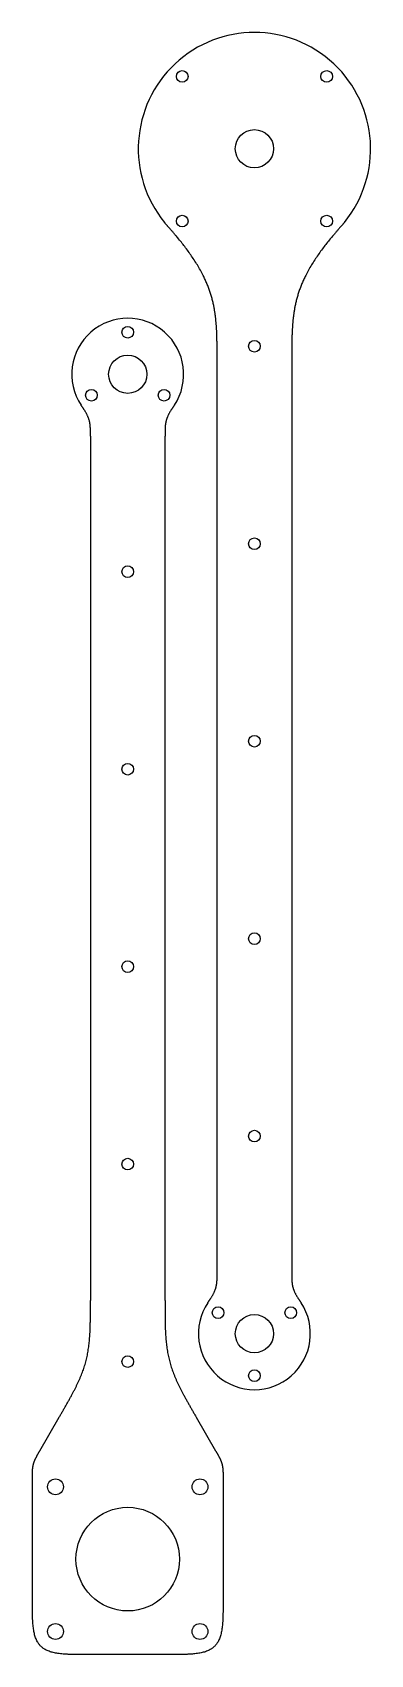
# Model space of a CAD drawing. Header units: millimetres. Extents: x -12 to 60, y -168 to 179.
import ezdxf

# ---------------------------------------------------------------- set-up
doc = ezdxf.new("R2010")
doc.units = ezdxf.units.MM
doc.layers.get('0').update_dxf_attribs({"linetype": 'CONTINUOUS'})

msp = doc.modelspace()

# ---------------------------------------------------------------- linework, layer by layer
for p, q in [((27.18, -86.44), (27.18, 106.76)), ((43.18, 106.76), (43.18, -86.44)), ((0, 92.61), (0, -92.61)), ((16, -92.61), (16, 92.61)), ((-10.84, -124.78), (-6.7, -117.61)), ((22.7, -117.61), (26.84, -124.78)), ((-12.45, -156.47), (-12.45, -130.78)), ((28.45, -130.78), (28.45, -156.47)), ((16.45, -168.47), (-0.45, -168.47))]:
    msp.add_line(p, q)
for centre, radius in [((19.68, 169.68), 1.25), ((50.68, 169.68), 1.25), ((35.18, 154.18), 4.1), ((19.68, 138.68), 1.25), ((50.68, 138.68), 1.25), ((8, 114.87), 1.25), ((35.18, 111.87), 1.25), ((8, 105.87), 4.1), ((0.21, 101.37), 1.25), ((15.79, 101.37), 1.25), ((35.18, 69.55), 1.25), ((8, 63.56), 1.25), ((35.18, 27.24), 1.25), ((8, 21.24), 1.25), ((35.18, -15.08), 1.25), ((8, -21.07), 1.25), ((35.18, -57.39), 1.25), ((8, -63.39), 1.25), ((27.39, -95.21), 1.25), ((35.18, -99.71), 4.1), ((42.97, -95.21), 1.25), ((8, -105.7), 1.25), ((35.18, -108.71), 1.25), ((-7.5, -132.52), 1.7), ((23.5, -132.52), 1.7), ((8, -148.02), 11.1), ((-7.5, -163.52), 1.7), ((23.5, -163.52), 1.7)]:
    msp.add_circle(centre, radius)
for centre, radius, start, end in [((35.18, 154.18), 24.92, -39.2714, 219.2714), ((8, 105.87), 12, -33.5573, 213.5573), ((35.18, -99.71), 12, -213.5573, 33.5573)]:
    msp.add_arc(centre, radius, start, end)
for points, knots in [([(27.18, 106.76), (27.18, 110.51), (27.18, 114.25), (27.18, 120.42), (25.25, 127.32), (19.43, 134.48), (17.31, 136.67), (15.89, 138.41)], [0, 0, 0, 0, 0, 0, 0.5, 0.5, 1, 1, 1, 1, 1, 1]), ([(54.47, 138.41), (53.05, 136.67), (50.93, 134.48), (45.11, 127.32), (43.18, 120.42), (43.18, 114.25), (43.18, 110.51), (43.18, 106.76)], [0, 0, 0, 0, 0, 0, 0.5, 0.5, 1, 1, 1, 1, 1, 1]), ([(0, 92.61), (0, 93.37), (0, 94.13), (0, 95.42), (-0.37, 96.81), (-1.3, 98.24), (-1.68, 98.76), (-2, 99.24)], [-1, -1, -1, -1, -1, -1, -0.5, -0.5, 0, 0, 0, 0, 0, 0]), ([(18, 99.24), (17.68, 98.76), (17.3, 98.24), (16.37, 96.81), (16, 95.42), (16, 94.13), (16, 93.37), (16, 92.61)], [-1, -1, -1, -1, -1, -1, -0.5, -0.5, 0, 0, 0, 0, 0, 0]), ([(25.18, -93.07), (25.5, -92.6), (25.88, -92.08), (26.81, -90.65), (27.18, -89.25), (27.18, -87.96), (27.18, -87.2), (27.18, -86.44)], [-1, -1, -1, -1, -1, -1, -0.5, -0.5, 0, 0, 0, 0, 0, 0]), ([(43.18, -86.44), (43.18, -87.2), (43.18, -87.96), (43.18, -89.25), (43.55, -90.65), (44.48, -92.08), (44.86, -92.6), (45.18, -93.07)], [-1, -1, -1, -1, -1, -1, -0.5, -0.5, 0, 0, 0, 0, 0, 0]), ([(-6.7, -117.61), (-5.29, -115.17), (-3.89, -112.73), (-1.34, -108.24), (-0.04, -103.4), (0, -98.23), (0, -95.42), (0, -92.61)], [-1, -1, -1, -1, -1, -1, -0.5, -0.5, 0, 0, 0, 0, 0, 0]), ([(16, -92.61), (16, -95.42), (16, -98.23), (16.04, -103.4), (17.34, -108.24), (19.89, -112.73), (21.29, -115.17), (22.7, -117.61)], [-1, -1, -1, -1, -1, -1, -0.5, -0.5, 0, 0, 0, 0, 0, 0]), ([(-12.45, -130.78), (-12.45, -130.11), (-12.45, -129.43), (-12.44, -128.19), (-12.13, -127.03), (-11.52, -125.95), (-11.18, -125.37), (-10.84, -124.78)], [-1, -1, -1, -1, -1, -1, -0.5, -0.5, 0, 0, 0, 0, 0, 0]), ([(26.84, -124.78), (27.18, -125.37), (27.52, -125.95), (28.13, -127.03), (28.44, -128.19), (28.45, -129.43), (28.45, -130.11), (28.45, -130.78)], [-1, -1, -1, -1, -1, -1, -0.5, -0.5, 0, 0, 0, 0, 0, 0]), ([(-0.45, -168.47), (-2.97, -168.47), (-5.49, -168.47), (-10.05, -168.39), (-12.37, -166.07), (-12.45, -161.51), (-12.45, -158.99), (-12.45, -156.47)], [-1, -1, -1, -1, -1, -1, -0.5, -0.5, 0, 0, 0, 0, 0, 0]), ([(28.45, -156.47), (28.45, -158.99), (28.45, -161.51), (28.37, -166.07), (26.05, -168.39), (21.49, -168.47), (18.97, -168.47), (16.45, -168.47)], [-1, -1, -1, -1, -1, -1, -0.5, -0.5, 0, 0, 0, 0, 0, 0])]:
    msp.add_open_spline(points, degree=5, knots=knots)

doc.saveas('drawing.dxf')
